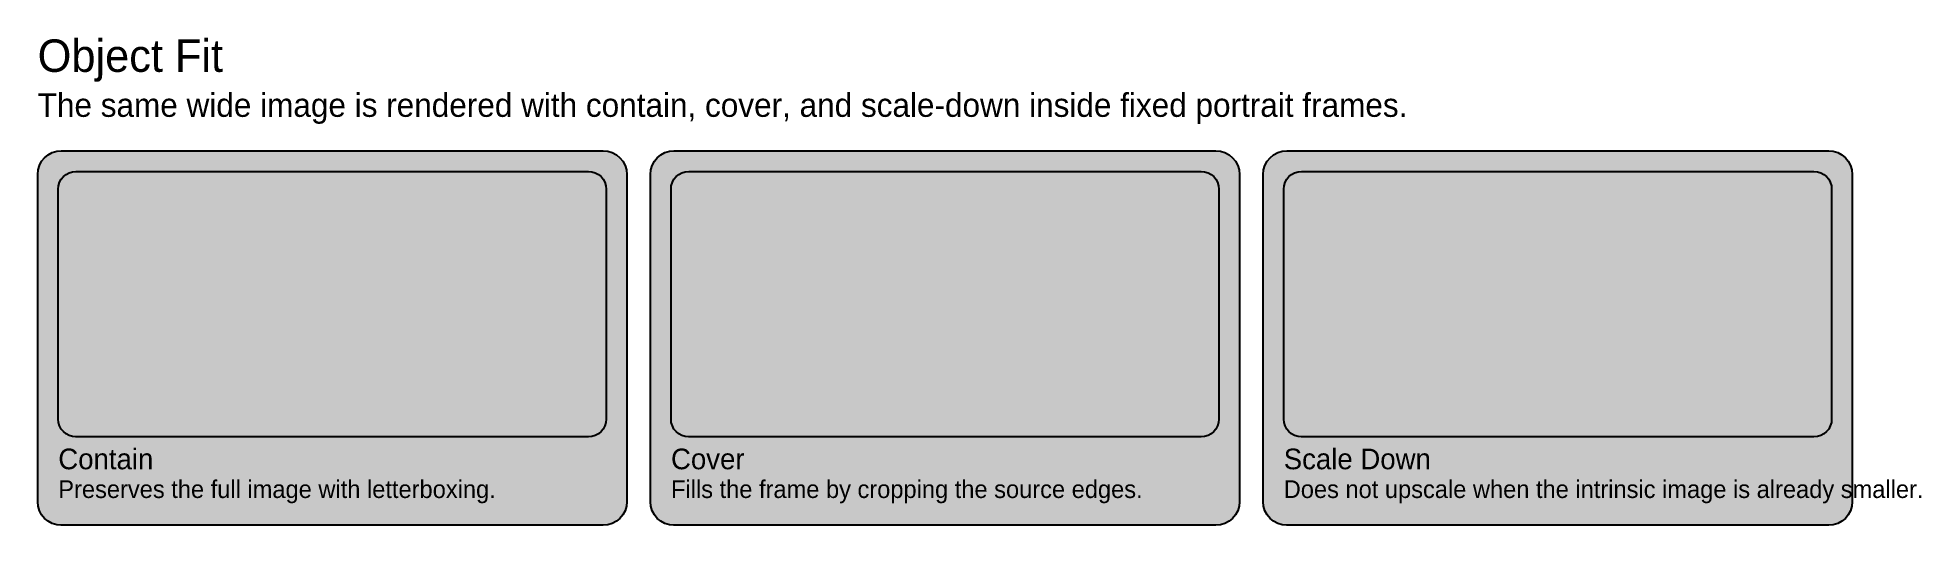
# Model space of a CAD drawing. Extents: x 24 to 1303, y 24 to 355.
import ezdxf

# ---------------------------------------------------------------- set-up
doc = ezdxf.new("R2010")
doc.units = 0

msp = doc.modelspace()

# ---------------------------------------------------------------- hatches: boundary and pattern name
at = {"true_color": 0xffffff}
for points in [[(40, 278), (408, 278), (408, 278), (411.1, 277.7), (414.1, 276.8), (416.9, 275.3), (419.3, 273.3), (421.3, 270.9), (422.8, 268.1), (423.7, 265.1), (424, 262), (424, 40), (424, 40), (423.7, 36.9), (422.8, 33.9), (421.3, 31.1), (419.3, 28.7), (416.9, 26.7), (414.1, 25.2), (411.1, 24.3), (408, 24), (40, 24), (40, 24), (36.9, 24.3), (33.9, 25.2), (31.1, 26.7), (28.7, 28.7), (26.7, 31.1), (25.2, 33.9), (24.3, 36.9), (24, 40), (24, 262), (24, 262), (24.3, 265.1), (25.2, 268.1), (26.7, 270.9), (28.7, 273.3), (31.1, 275.3), (33.9, 276.8), (36.9, 277.7), (40, 278)], [(456, 278), (824, 278), (824, 278), (827.1, 277.7), (830.1, 276.8), (832.9, 275.3), (835.3, 273.3), (837.3, 270.9), (838.8, 268.1), (839.7, 265.1), (840, 262), (840, 40), (840, 40), (839.7, 36.9), (838.8, 33.9), (837.3, 31.1), (835.3, 28.7), (832.9, 26.7), (830.1, 25.2), (827.1, 24.3), (824, 24), (456, 24), (456, 24), (452.9, 24.3), (449.9, 25.2), (447.1, 26.7), (444.7, 28.7), (442.7, 31.1), (441.2, 33.9), (440.3, 36.9), (440, 40), (440, 262), (440, 262), (440.3, 265.1), (441.2, 268.1), (442.7, 270.9), (444.7, 273.3), (447.1, 275.3), (449.9, 276.8), (452.9, 277.7), (456, 278)], [(872, 278), (1240, 278), (1240, 278), (1243.1, 277.7), (1246.1, 276.8), (1248.9, 275.3), (1251.3, 273.3), (1253.3, 270.9), (1254.8, 268.1), (1255.7, 265.1), (1256, 262), (1256, 40), (1256, 40), (1255.7, 36.9), (1254.8, 33.9), (1253.3, 31.1), (1251.3, 28.7), (1248.9, 26.7), (1246.1, 25.2), (1243.1, 24.3), (1240, 24), (872, 24), (872, 24), (868.9, 24.3), (865.9, 25.2), (863.1, 26.7), (860.7, 28.7), (858.7, 31.1), (857.2, 33.9), (856.3, 36.9), (856, 40), (856, 262), (856, 262), (856.3, 265.1), (857.2, 268.1), (858.7, 270.9), (860.7, 273.3), (863.1, 275.3), (865.9, 276.8), (868.9, 277.7), (872, 278)]]:
    msp.add_hatch(color=256, dxfattribs=at).paths.add_polyline_path(points, flags=0)
at = {"true_color": 0xdbe4f0}
for points in [[(50, 264), (398, 264), (398, 264), (400.3, 263.8), (402.6, 263.1), (404.7, 262), (406.5, 260.5), (408, 258.7), (409.1, 256.6), (409.8, 254.3), (410, 252), (410, 96), (410, 96), (409.8, 93.7), (409.1, 91.4), (408, 89.3), (406.5, 87.5), (404.7, 86), (402.6, 84.9), (400.3, 84.2), (398, 84), (50, 84), (50, 84), (47.7, 84.2), (45.4, 84.9), (43.3, 86), (41.5, 87.5), (40, 89.3), (38.9, 91.4), (38.2, 93.7), (38, 96), (38, 252), (38, 252), (38.2, 254.3), (38.9, 256.6), (40, 258.7), (41.5, 260.5), (43.3, 262), (45.4, 263.1), (47.7, 263.8), (50, 264)], [(466, 264), (814, 264), (814, 264), (816.3, 263.8), (818.6, 263.1), (820.7, 262), (822.5, 260.5), (824, 258.7), (825.1, 256.6), (825.8, 254.3), (826, 252), (826, 96), (826, 96), (825.8, 93.7), (825.1, 91.4), (824, 89.3), (822.5, 87.5), (820.7, 86), (818.6, 84.9), (816.3, 84.2), (814, 84), (466, 84), (466, 84), (463.7, 84.2), (461.4, 84.9), (459.3, 86), (457.5, 87.5), (456, 89.3), (454.9, 91.4), (454.2, 93.7), (454, 96), (454, 252), (454, 252), (454.2, 254.3), (454.9, 256.6), (456, 258.7), (457.5, 260.5), (459.3, 262), (461.4, 263.1), (463.7, 263.8), (466, 264)], [(882, 264), (1230, 264), (1230, 264), (1232.3, 263.8), (1234.6, 263.1), (1236.7, 262), (1238.5, 260.5), (1240, 258.7), (1241.1, 256.6), (1241.8, 254.3), (1242, 252), (1242, 96), (1242, 96), (1241.8, 93.7), (1241.1, 91.4), (1240, 89.3), (1238.5, 87.5), (1236.7, 86), (1234.6, 84.9), (1232.3, 84.2), (1230, 84), (882, 84), (882, 84), (879.7, 84.2), (877.4, 84.9), (875.3, 86), (873.5, 87.5), (872, 89.3), (870.9, 91.4), (870.2, 93.7), (870, 96), (870, 252), (870, 252), (870.2, 254.3), (870.9, 256.6), (872, 258.7), (873.5, 260.5), (875.3, 262), (877.4, 263.1), (879.7, 263.8), (882, 264)]]:
    msp.add_hatch(color=256, dxfattribs=at).paths.add_polyline_path(points, flags=0)

# ---------------------------------------------------------------- linework, layer by layer
at = {"true_color": 0xffffff}
for points in [[(40, 278), (408, 278), (408, 278), (411.1, 277.7), (414.1, 276.8), (416.9, 275.3), (419.3, 273.3), (421.3, 270.9), (422.8, 268.1), (423.7, 265.1), (424, 262), (424, 40), (424, 40), (423.7, 36.9), (422.8, 33.9), (421.3, 31.1), (419.3, 28.7), (416.9, 26.7), (414.1, 25.2), (411.1, 24.3), (408, 24), (40, 24), (40, 24), (36.9, 24.3), (33.9, 25.2), (31.1, 26.7), (28.7, 28.7), (26.7, 31.1), (25.2, 33.9), (24.3, 36.9), (24, 40), (24, 262), (24, 262), (24.3, 265.1), (25.2, 268.1), (26.7, 270.9), (28.7, 273.3), (31.1, 275.3), (33.9, 276.8), (36.9, 277.7), (40, 278)], [(456, 278), (824, 278), (824, 278), (827.1, 277.7), (830.1, 276.8), (832.9, 275.3), (835.3, 273.3), (837.3, 270.9), (838.8, 268.1), (839.7, 265.1), (840, 262), (840, 40), (840, 40), (839.7, 36.9), (838.8, 33.9), (837.3, 31.1), (835.3, 28.7), (832.9, 26.7), (830.1, 25.2), (827.1, 24.3), (824, 24), (456, 24), (456, 24), (452.9, 24.3), (449.9, 25.2), (447.1, 26.7), (444.7, 28.7), (442.7, 31.1), (441.2, 33.9), (440.3, 36.9), (440, 40), (440, 262), (440, 262), (440.3, 265.1), (441.2, 268.1), (442.7, 270.9), (444.7, 273.3), (447.1, 275.3), (449.9, 276.8), (452.9, 277.7), (456, 278)], [(872, 278), (1240, 278), (1240, 278), (1243.1, 277.7), (1246.1, 276.8), (1248.9, 275.3), (1251.3, 273.3), (1253.3, 270.9), (1254.8, 268.1), (1255.7, 265.1), (1256, 262), (1256, 40), (1256, 40), (1255.7, 36.9), (1254.8, 33.9), (1253.3, 31.1), (1251.3, 28.7), (1248.9, 26.7), (1246.1, 25.2), (1243.1, 24.3), (1240, 24), (872, 24), (872, 24), (868.9, 24.3), (865.9, 25.2), (863.1, 26.7), (860.7, 28.7), (858.7, 31.1), (857.2, 33.9), (856.3, 36.9), (856, 40), (856, 262), (856, 262), (856.3, 265.1), (857.2, 268.1), (858.7, 270.9), (860.7, 273.3), (863.1, 275.3), (865.9, 276.8), (868.9, 277.7), (872, 278)]]:
    msp.add_lwpolyline(points, close=True, dxfattribs=at)
at = {"true_color": 0x0f172a}
for points in [[(50, 264), (398, 264), (398, 264), (400.3, 263.8), (402.6, 263.1), (404.7, 262), (406.5, 260.5), (408, 258.7), (409.1, 256.6), (409.8, 254.3), (410, 252), (410, 96), (410, 96), (409.8, 93.7), (409.1, 91.4), (408, 89.3), (406.5, 87.5), (404.7, 86), (402.6, 84.9), (400.3, 84.2), (398, 84), (50, 84), (50, 84), (47.7, 84.2), (45.4, 84.9), (43.3, 86), (41.5, 87.5), (40, 89.3), (38.9, 91.4), (38.2, 93.7), (38, 96), (38, 252), (38, 252), (38.2, 254.3), (38.9, 256.6), (40, 258.7), (41.5, 260.5), (43.3, 262), (45.4, 263.1), (47.7, 263.8), (50, 264)], [(466, 264), (814, 264), (814, 264), (816.3, 263.8), (818.6, 263.1), (820.7, 262), (822.5, 260.5), (824, 258.7), (825.1, 256.6), (825.8, 254.3), (826, 252), (826, 96), (826, 96), (825.8, 93.7), (825.1, 91.4), (824, 89.3), (822.5, 87.5), (820.7, 86), (818.6, 84.9), (816.3, 84.2), (814, 84), (466, 84), (466, 84), (463.7, 84.2), (461.4, 84.9), (459.3, 86), (457.5, 87.5), (456, 89.3), (454.9, 91.4), (454.2, 93.7), (454, 96), (454, 252), (454, 252), (454.2, 254.3), (454.9, 256.6), (456, 258.7), (457.5, 260.5), (459.3, 262), (461.4, 263.1), (463.7, 263.8), (466, 264)], [(882, 264), (1230, 264), (1230, 264), (1232.3, 263.8), (1234.6, 263.1), (1236.7, 262), (1238.5, 260.5), (1240, 258.7), (1241.1, 256.6), (1241.8, 254.3), (1242, 252), (1242, 96), (1242, 96), (1241.8, 93.7), (1241.1, 91.4), (1240, 89.3), (1238.5, 87.5), (1236.7, 86), (1234.6, 84.9), (1232.3, 84.2), (1230, 84), (882, 84), (882, 84), (879.7, 84.2), (877.4, 84.9), (875.3, 86), (873.5, 87.5), (872, 89.3), (870.9, 91.4), (870.2, 93.7), (870, 96), (870, 252), (870, 252), (870.2, 254.3), (870.9, 256.6), (872, 258.7), (873.5, 260.5), (875.3, 262), (877.4, 263.1), (879.7, 263.8), (882, 264)]]:
    msp.add_lwpolyline(points, close=True, dxfattribs=at)

# ---------------------------------------------------------------- texts
at = {"true_color": 0x000000}
for s, height, p in [('Object Fit', 22, (24, 331.5)), ('Contain', 14, (38, 62)), ('Scale Down', 14, (870, 62)), ('Cover', 14, (454, 62))]:
    msp.add_text(s, height=height, dxfattribs=at).set_placement(p)
at = {"true_color": 0x475569}
msp.add_text('The same wide image is rendered with contain, cover, and scale-down inside fixed portrait frames.', height=16, dxfattribs=at).set_placement((24, 301))
at = {"true_color": 0x64748b}
for s, p in [('Preserves the full image with letterboxing.', (38, 42.5)), ('Fills the frame by cropping the source edges.', (454, 42.5)), ('Does not upscale when the intrinsic image is already smaller.', (870, 42.5))]:
    msp.add_text(s, height=12, dxfattribs=at).set_placement(p)

doc.saveas('drawing.dxf')
